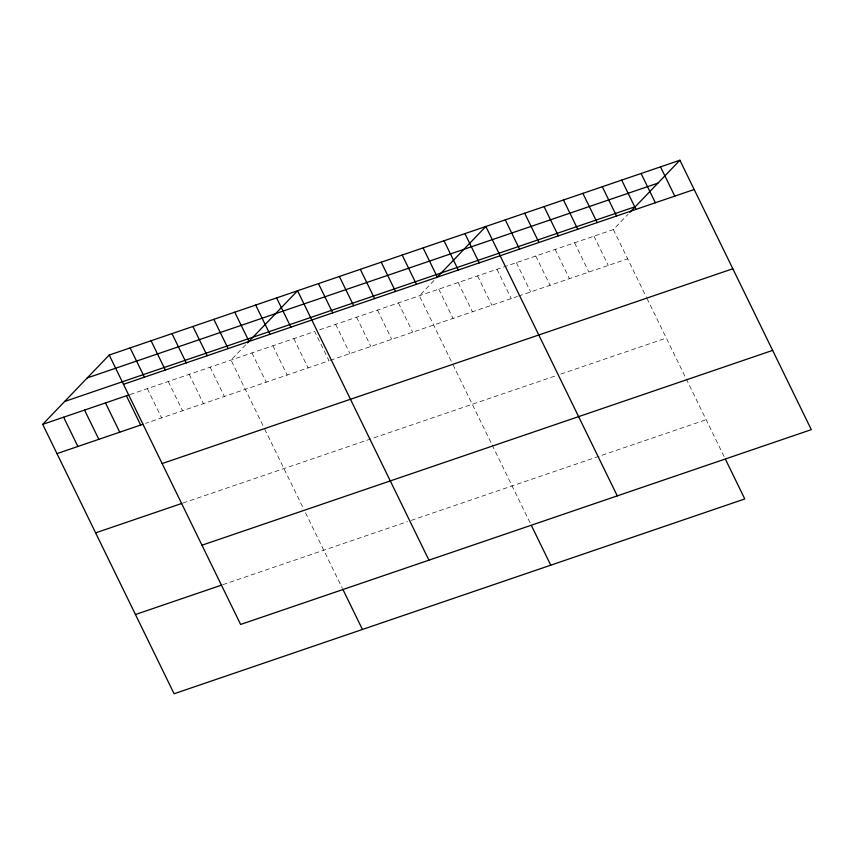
<?xml version="1.0" encoding="UTF-8"?>
<svg xmlns="http://www.w3.org/2000/svg" width="854" height="854" viewBox="0 0 854 854"><rect width="100%" height="100%" fill="white"/><g stroke="black" fill="none" stroke-linecap="round" stroke-linejoin="round"><path stroke-width="0.64" stroke-dasharray="4.27 3.2" d="M245.664 344.813L231.028 360.068L263.491 426.616M433.981 280.528L419.357 295.772L452.385 363.494M319.652 329.815L613.385 229.545L628.021 214.29M130.096 394.516L314.731 331.491L329.003 360.751L145.596 423.36M330.231 360.335L517.3 296.477M518.517 296.06L627.658 258.805M183.023 503.027L555.954 375.728M560.8 374.073L666.312 338.056M222.841 584.68L407.475 521.655M411.169 520.396L706.13 419.709M613.385 229.545L646.414 297.267M646.98 298.43L685.666 377.746M686.221 378.877L724.32 456.997M593.978 236.163L608.251 265.423M574.582 242.792L588.854 272.052M555.175 249.411L569.447 278.671M535.768 256.04L550.051 285.3M516.371 262.658L530.644 291.919M496.964 269.277L511.236 298.548M477.567 275.906L491.84 305.166M458.16 282.525L472.433 311.795M438.753 289.154L453.026 318.414M452.951 364.669L491.637 443.984M492.192 445.115L530.291 523.235M398.423 302.914L412.695 332.185M377.5 310.066L391.772 339.326M356.577 317.208L370.849 346.468M335.654 324.349L349.926 353.609M293.797 338.632L308.07 367.893M272.874 345.774L287.147 375.045M251.951 352.916L266.224 382.186M264.623 428.954L303.309 508.269M305.518 512.806L342.529 588.684M210.105 367.209L224.378 396.469M189.172 374.351L203.444 403.611M168.249 381.492L182.521 410.753M147.326 388.634L161.598 417.894"/><path stroke-width="1.28" d="M725.462 459.324L744.784 498.949L174.099 693.758L42.7 424.353L109.216 355.05L679.901 160.242L811.3 429.647L240.614 624.455L109.216 355.05M247.489 342.913L297.544 290.755L428.943 560.171M436.725 277.667L485.862 226.47L617.271 495.886M629.846 212.39L679.901 160.242M87.268 377.916L657.954 183.108M64.648 401.476L635.333 206.668M123.488 384.311L694.174 189.503M42.7 424.353L128.858 394.943M56.972 453.613L143.13 424.203M162.143 463.562L732.828 268.754M95.627 532.864L181.785 503.454M201.96 545.215L772.646 350.396M135.444 614.517L221.613 585.097M660.494 166.861L674.767 196.121M641.087 173.479L655.36 202.75M621.691 180.109L635.963 209.369M602.284 186.727L616.556 215.998M582.887 193.356L597.159 222.616M563.48 199.975L577.752 229.246M544.073 206.604L558.345 235.864M524.676 213.222L538.949 242.493M505.269 219.852L519.542 249.112M464.939 233.612L479.211 262.883M444.016 240.764L458.288 270.024M423.093 247.906L437.365 277.166M402.17 255.047L416.442 284.307M531.423 525.562L550.755 565.188M381.236 262.189L395.509 291.449M360.313 269.33L374.586 298.59M339.39 276.472L353.663 305.732M318.467 283.613L332.74 312.884M276.611 297.907L290.883 327.167M255.688 305.049L269.96 334.309M234.765 312.19L249.037 341.451M213.842 319.332L228.114 348.592M343.105 589.847L362.427 629.473M192.919 326.474L207.191 355.734M171.985 333.615L186.257 362.886M151.062 340.757L165.334 370.028M130.139 347.909L144.411 377.169M126.403 395.776L140.675 425.046M105.48 402.917L119.752 432.188M84.546 410.069L98.818 439.33M63.623 417.211L77.895 446.471"/></g></svg>
